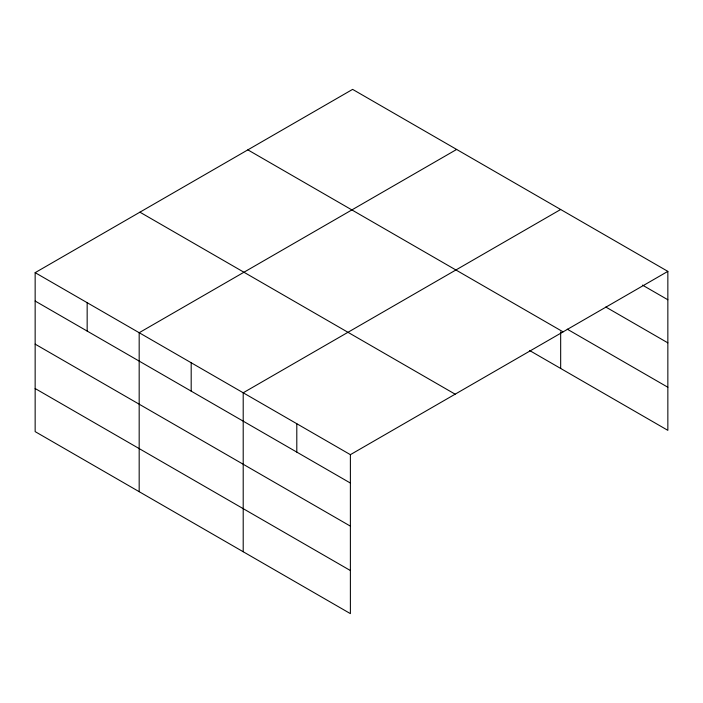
<?xml version="1.0" encoding="UTF-8"?>
<svg xmlns="http://www.w3.org/2000/svg" width="703" height="703" viewBox="0 0 703 703"><rect width="100%" height="100%" fill="white"/><g stroke="black" fill="none" stroke-linecap="round" stroke-linejoin="round"><path stroke-width="1.05" d="M350.384 526.134L350.384 454.665L35.15 272.659L35.15 431.624L350.384 613.622L350.384 526.134L35.15 344.136M529.464 350.437L667.85 430.341L667.85 271.376L352.616 89.378L35.15 272.659M456.642 149.44L139.176 332.721L139.176 491.678M560.669 209.494L243.203 392.784L243.203 551.741M350.384 454.665L667.85 271.376M642.463 285.102L667.85 299.759M605.801 307.026L667.85 342.853M567.251 329.171L667.85 387.248M247.851 149.862L563.085 331.86M139.915 212.174L455.149 394.181M35.15 301.042L350.384 483.049M35.15 388.531L350.384 570.537M560.669 331.834L560.669 368.46M296.798 423.724L296.798 452.108M191.19 362.757L191.19 391.14M87.163 302.694L87.163 331.078"/></g></svg>
